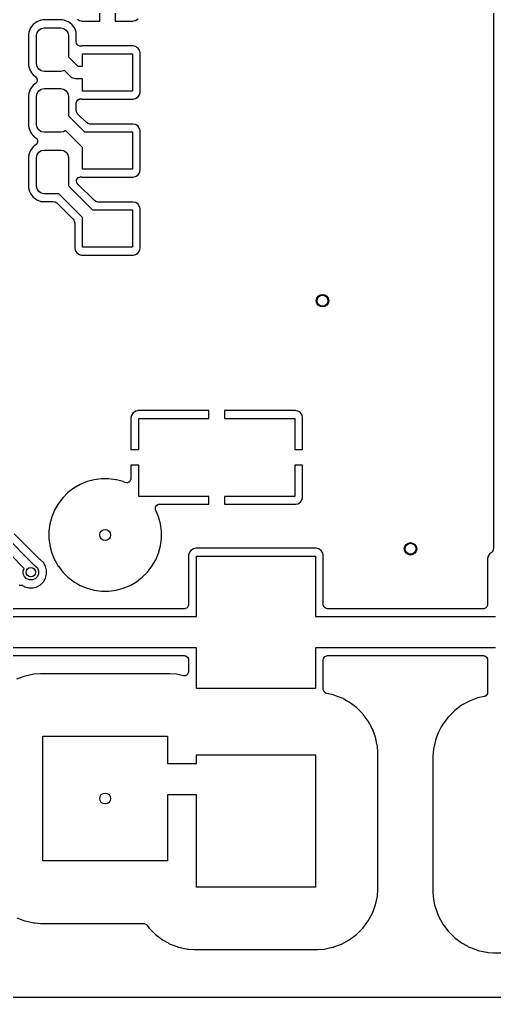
# Model space of a CAD drawing. Header units: inches. Extents: x 0.01 to 5.35, y 0.01 to 3.37.
# Drawn here: x 3.703 to 4.301, y 0.012 to 1.246 of the extents above; entities that cross this region are included whole.
import ezdxf

# ---------------------------------------------------------------- set-up
doc = ezdxf.new("R2010")
doc.units = ezdxf.units.IN
doc.header["$MEASUREMENT"] = 0
doc.layers.add('BLACK', color=250, linetype='CONTINUOUS')

msp = doc.modelspace()

# ---------------------------------------------------------------- linework, layer by layer
at = {"layer": 'BLACK', "linetype": 'CONTINUOUS'}
for p, q in [((4.3, 1.7068), (4.3, 0.5782)), ((3.8036, 1.2437), (3.8036, 1.2536)), ((3.8233, 1.2536), (3.8233, 1.2437)), ((3.8488, 1.2443), (3.852, 1.2465)), ((3.7162, 1.235), (3.7142, 1.2297)), ((3.7196, 1.2395), (3.7162, 1.235)), ((3.7162, 1.235), (3.7162, 1.235)), ((3.7242, 1.2429), (3.7196, 1.2395)), ((3.7196, 1.2395), (3.7196, 1.2395)), ((3.7295, 1.2449), (3.7242, 1.2429)), ((3.7242, 1.2429), (3.7242, 1.2429)), ((3.7242, 1.2429), (3.7242, 1.2429)), ((3.7267, 1.2324), (3.7299, 1.2345)), ((3.7297, 1.2449), (3.7295, 1.2449)), ((3.7317, 1.2451), (3.7297, 1.2449)), ((3.7299, 1.2345), (3.7337, 1.2353)), ((3.7318, 1.2451), (3.7317, 1.2451)), ((3.7317, 1.2451), (3.7317, 1.2451)), ((3.7563, 1.2451), (3.7318, 1.2451)), ((3.7337, 1.2353), (3.7544, 1.2353)), ((3.7544, 1.2353), (3.7581, 1.2345)), ((3.7583, 1.2449), (3.7563, 1.2451)), ((3.7563, 1.2451), (3.7563, 1.2451)), ((3.7563, 1.2451), (3.7563, 1.2451)), ((3.7563, 1.2451), (3.7563, 1.2451)), ((3.7581, 1.2345), (3.7613, 1.2324)), ((3.7586, 1.2449), (3.7583, 1.2449)), ((3.7587, 1.2449), (3.7586, 1.2449)), ((3.7639, 1.2429), (3.7587, 1.2449)), ((3.764, 1.2428), (3.7639, 1.2429)), ((3.7639, 1.2429), (3.7639, 1.2429)), ((3.7641, 1.2428), (3.764, 1.2428)), ((3.7642, 1.2427), (3.7641, 1.2428)), ((3.7641, 1.2428), (3.7641, 1.2428)), ((3.7684, 1.2395), (3.7642, 1.2427)), ((3.7689, 1.2389), (3.7684, 1.2395)), ((3.7718, 1.235), (3.7689, 1.2389)), ((3.7689, 1.2389), (3.7689, 1.2389)), ((3.7729, 1.2321), (3.7718, 1.235)), ((3.7718, 1.235), (3.7718, 1.235)), ((3.7757, 1.2459), (3.7781, 1.2443)), ((3.7781, 1.2443), (3.7781, 1.2443)), ((3.7781, 1.2443), (3.7807, 1.2438)), ((3.7807, 1.2438), (3.7808, 1.2438)), ((3.7808, 1.2438), (3.781, 1.2437)), ((3.781, 1.2437), (3.781, 1.2437)), ((3.781, 1.2437), (3.8036, 1.2437)), ((3.8233, 1.2437), (3.8459, 1.2437)), ((3.8459, 1.2437), (3.846, 1.2438)), ((3.8459, 1.2437), (3.8459, 1.2437)), ((3.846, 1.2438), (3.8488, 1.2443)), ((3.8488, 1.2443), (3.8488, 1.2443)), ((3.7142, 1.2297), (3.714, 1.2273)), ((3.714, 1.2273), (3.714, 1.1881)), ((3.7239, 1.2254), (3.7246, 1.2292)), ((3.7239, 1.19), (3.7239, 1.2254)), ((3.7246, 1.2292), (3.7267, 1.2324)), ((3.7613, 1.2324), (3.7635, 1.2292)), ((3.7635, 1.2292), (3.7642, 1.2254)), ((3.7642, 1.2254), (3.7642, 1.1987)), ((3.7738, 1.2297), (3.7729, 1.2321)), ((3.7739, 1.2291), (3.7738, 1.2297)), ((3.7741, 1.2275), (3.7739, 1.2291)), ((3.7741, 1.2274), (3.7741, 1.2275)), ((3.7741, 1.2273), (3.7741, 1.2274)), ((3.7741, 1.2174), (3.7741, 1.2273)), ((3.7744, 1.2158), (3.7741, 1.2174)), ((3.7745, 1.2154), (3.7744, 1.2158)), ((3.7761, 1.2132), (3.7745, 1.2154)), ((3.7745, 1.2154), (3.7745, 1.2154)), ((3.7787, 1.2122), (3.7761, 1.2132)), ((3.7792, 1.2121), (3.7787, 1.2122)), ((3.7806, 1.2122), (3.7792, 1.2121)), ((3.781, 1.2123), (3.7806, 1.2122)), ((3.8459, 1.2123), (3.781, 1.2123)), ((3.781, 1.2123), (3.781, 1.2123)), ((3.8488, 1.2117), (3.8459, 1.2123)), ((3.8459, 1.2123), (3.8459, 1.2123)), ((3.8459, 1.2123), (3.8459, 1.2123)), ((3.849, 1.2116), (3.8488, 1.2117)), ((3.8488, 1.2117), (3.8488, 1.2117)), ((3.8488, 1.2117), (3.8488, 1.2117)), ((3.8492, 1.2114), (3.849, 1.2116)), ((3.8505, 1.2105), (3.8492, 1.2114)), ((3.852, 1.2095), (3.8505, 1.2105)), ((3.8535, 1.2073), (3.852, 1.2095)), ((3.7642, 1.1987), (3.7762, 1.1867)), ((3.7819, 1.1867), (3.7819, 1.2024)), ((3.7819, 1.2024), (3.8449, 1.2024)), ((3.8449, 1.2024), (3.8449, 1.1552)), ((3.8542, 1.2062), (3.8535, 1.2073)), ((3.8548, 1.2035), (3.8542, 1.2062)), ((3.8542, 1.2062), (3.8542, 1.2062)), ((3.8542, 1.2062), (3.8542, 1.2062)), ((3.8542, 1.2062), (3.8542, 1.2062)), ((3.8548, 1.2034), (3.8548, 1.2035)), ((3.8548, 1.1542), (3.8548, 1.2034)), ((3.8548, 1.2034), (3.8548, 1.2034)), ((3.8548, 1.2034), (3.8548, 1.2034)), ((3.714, 1.1881), (3.714, 1.188)), ((3.714, 1.188), (3.7142, 1.1858)), ((3.7142, 1.1858), (3.7154, 1.1827)), ((3.7246, 1.1862), (3.7239, 1.19)), ((3.7267, 1.183), (3.7246, 1.1862)), ((3.7762, 1.1867), (3.7819, 1.1867)), ((3.7154, 1.1827), (3.7162, 1.1805)), ((3.7162, 1.1805), (3.7162, 1.1805)), ((3.7162, 1.1805), (3.7177, 1.1785)), ((3.7177, 1.1785), (3.7196, 1.1759)), ((3.7196, 1.1759), (3.7196, 1.1759)), ((3.7196, 1.1759), (3.7196, 1.1759)), ((3.7196, 1.1759), (3.7196, 1.1759)), ((3.7196, 1.1759), (3.7226, 1.1737)), ((3.7226, 1.1737), (3.7236, 1.1727)), ((3.7236, 1.1727), (3.724, 1.1722)), ((3.724, 1.1722), (3.7249, 1.1697)), ((3.7299, 1.1809), (3.7267, 1.183)), ((3.7337, 1.1802), (3.7299, 1.1809)), ((3.7544, 1.1802), (3.7337, 1.1802)), ((3.7581, 1.1809), (3.7544, 1.1802)), ((3.7591, 1.1815), (3.7581, 1.1809)), ((3.7674, 1.1732), (3.7591, 1.1815)), ((3.7686, 1.1722), (3.7674, 1.1732)), ((3.7714, 1.1711), (3.7686, 1.1722)), ((3.7196, 1.1627), (3.7162, 1.1582)), ((3.7228, 1.1651), (3.7196, 1.1627)), ((3.7196, 1.1627), (3.7196, 1.1627)), ((3.7242, 1.1667), (3.7228, 1.1651)), ((3.7243, 1.167), (3.7242, 1.1667)), ((3.7249, 1.1697), (3.7243, 1.167)), ((3.773, 1.1709), (3.7714, 1.1711)), ((3.7819, 1.1709), (3.773, 1.1709)), ((3.7819, 1.1552), (3.7819, 1.1709)), ((3.7141, 1.1513), (3.714, 1.1505)), ((3.714, 1.1505), (3.714, 1.1113)), ((3.7142, 1.1529), (3.7141, 1.1513)), ((3.7162, 1.1582), (3.7142, 1.1529)), ((3.7162, 1.1582), (3.7162, 1.1582)), ((3.7239, 1.1487), (3.7246, 1.1524)), ((3.7239, 1.1132), (3.7239, 1.1487)), ((3.7246, 1.1524), (3.7267, 1.1556)), ((3.7267, 1.1556), (3.7299, 1.1578)), ((3.7299, 1.1578), (3.7337, 1.1585)), ((3.7337, 1.1585), (3.7544, 1.1585)), ((3.7544, 1.1585), (3.7581, 1.1578)), ((3.7581, 1.1578), (3.7613, 1.1556)), ((3.7613, 1.1556), (3.7635, 1.1524)), ((3.7635, 1.1524), (3.7642, 1.1487)), ((3.7642, 1.1487), (3.7642, 1.1243)), ((3.8449, 1.1552), (3.7819, 1.1552)), ((3.8488, 1.1459), (3.852, 1.148)), ((3.852, 1.148), (3.8542, 1.1513)), ((3.8542, 1.1513), (3.8548, 1.1542)), ((3.7741, 1.14), (3.7743, 1.1414)), ((3.7741, 1.1308), (3.7741, 1.14)), ((3.7743, 1.1414), (3.7744, 1.1419)), ((3.7744, 1.1419), (3.7759, 1.1442)), ((3.7759, 1.1442), (3.7775, 1.145)), ((3.7775, 1.145), (3.7778, 1.1452)), ((3.7778, 1.1452), (3.778, 1.1452)), ((3.778, 1.1452), (3.7784, 1.1454)), ((3.7784, 1.1454), (3.7788, 1.1454)), ((3.7788, 1.1454), (3.7805, 1.1454)), ((3.7805, 1.1454), (3.781, 1.1453)), ((3.781, 1.1453), (3.781, 1.1453)), ((3.781, 1.1453), (3.781, 1.1453)), ((3.781, 1.1453), (3.8459, 1.1453)), ((3.8459, 1.1453), (3.8461, 1.1453)), ((3.8461, 1.1453), (3.8464, 1.1454)), ((3.8464, 1.1454), (3.8488, 1.1459)), ((3.7642, 1.1243), (3.7845, 1.104)), ((3.7742, 1.1297), (3.7741, 1.1308)), ((3.7745, 1.1291), (3.7742, 1.1297)), ((3.7747, 1.1284), (3.7745, 1.1291)), ((3.7752, 1.1275), (3.7747, 1.1284)), ((3.776, 1.1264), (3.7752, 1.1275)), ((3.7869, 1.1156), (3.776, 1.1264)), ((3.714, 1.1113), (3.714, 1.1113)), ((3.714, 1.1113), (3.714, 1.1112)), ((3.714, 1.1112), (3.7142, 1.109)), ((3.7246, 1.1095), (3.7239, 1.1132)), ((3.7889, 1.1143), (3.7869, 1.1156)), ((3.7899, 1.114), (3.7889, 1.1143)), ((3.7913, 1.1138), (3.7899, 1.114)), ((3.8459, 1.1138), (3.7913, 1.1138)), ((3.8488, 1.1133), (3.8459, 1.1138)), ((3.8459, 1.1138), (3.8459, 1.1138)), ((3.8459, 1.1138), (3.8459, 1.1138)), ((3.8497, 1.1127), (3.8488, 1.1133)), ((3.8488, 1.1133), (3.8488, 1.1133)), ((3.8488, 1.1133), (3.8488, 1.1133)), ((3.8488, 1.1133), (3.8488, 1.1133)), ((3.8488, 1.1133), (3.8488, 1.1133)), ((3.8499, 1.1125), (3.8497, 1.1127)), ((3.852, 1.1111), (3.8499, 1.1125)), ((3.8527, 1.11), (3.852, 1.1111)), ((3.7142, 1.109), (3.7151, 1.1067)), ((3.7151, 1.1067), (3.7162, 1.1037)), ((3.7162, 1.1037), (3.7162, 1.1037)), ((3.7162, 1.1037), (3.7194, 1.0995)), ((3.7194, 1.0995), (3.7194, 1.0994)), ((3.7194, 1.0994), (3.7195, 1.0993)), ((3.7195, 1.0993), (3.7197, 1.0991)), ((3.7197, 1.0991), (3.72, 1.0989)), ((3.72, 1.0989), (3.7204, 1.0985)), ((3.7204, 1.0985), (3.722, 1.0974)), ((3.7267, 1.1063), (3.7246, 1.1095)), ((3.7299, 1.1041), (3.7267, 1.1063)), ((3.7337, 1.1034), (3.7299, 1.1041)), ((3.7544, 1.1034), (3.7337, 1.1034)), ((3.7581, 1.1041), (3.7544, 1.1034)), ((3.7605, 1.1057), (3.7581, 1.1041)), ((3.7819, 1.0843), (3.7605, 1.1057)), ((3.7845, 1.104), (3.8449, 1.104)), ((3.8449, 1.104), (3.8449, 1.0567)), ((3.8539, 1.1082), (3.8527, 1.11)), ((3.8542, 1.1078), (3.8539, 1.1082)), ((3.8539, 1.1082), (3.8539, 1.1082)), ((3.8539, 1.1082), (3.8539, 1.1082)), ((3.8548, 1.105), (3.8542, 1.1078)), ((3.8542, 1.1078), (3.8542, 1.1078)), ((3.8542, 1.1078), (3.8542, 1.1078)), ((3.8542, 1.1078), (3.8542, 1.1078)), ((3.8548, 1.1049), (3.8548, 1.105)), ((3.8548, 1.105), (3.8548, 1.105)), ((3.8548, 1.0558), (3.8548, 1.1049)), ((3.8548, 1.1049), (3.8548, 1.1049)), ((3.7234, 1.088), (3.7196, 1.0852)), ((3.722, 1.0974), (3.7232, 1.0965)), ((3.7232, 1.0965), (3.7242, 1.0955)), ((3.7247, 1.0895), (3.7234, 1.088)), ((3.7242, 1.0955), (3.7245, 1.0951)), ((3.7245, 1.0951), (3.7254, 1.0925)), ((3.7249, 1.0898), (3.7247, 1.0895)), ((3.7254, 1.0925), (3.7249, 1.0898)), ((3.7141, 1.074), (3.714, 1.073)), ((3.7142, 1.0753), (3.7141, 1.0741)), ((3.7141, 1.0741), (3.7141, 1.074)), ((3.7141, 1.074), (3.7141, 1.074)), ((3.7141, 1.074), (3.7141, 1.074)), ((3.7162, 1.0806), (3.7142, 1.0753)), ((3.7196, 1.0852), (3.7162, 1.0806)), ((3.7162, 1.0806), (3.7162, 1.0806)), ((3.7196, 1.0852), (3.7196, 1.0852)), ((3.7239, 1.0711), (3.7246, 1.0749)), ((3.7246, 1.0749), (3.7267, 1.0781)), ((3.7267, 1.0781), (3.7299, 1.0802)), ((3.7299, 1.0802), (3.7337, 1.0809)), ((3.7337, 1.0809), (3.7544, 1.0809)), ((3.7544, 1.0809), (3.7581, 1.0802)), ((3.7581, 1.0802), (3.7613, 1.0781)), ((3.7613, 1.0781), (3.7635, 1.0749)), ((3.7635, 1.0749), (3.7642, 1.0711)), ((3.7819, 1.0567), (3.7819, 1.0843)), ((3.714, 1.073), (3.714, 1.073)), ((3.714, 1.073), (3.714, 1.073)), ((3.714, 1.073), (3.714, 1.073)), ((3.714, 1.073), (3.714, 1.0338)), ((3.7239, 1.0357), (3.7239, 1.0711)), ((3.7642, 1.0711), (3.7642, 1.0358)), ((3.8449, 1.0567), (3.7819, 1.0567)), ((3.8488, 1.0474), (3.852, 1.0496)), ((3.852, 1.0496), (3.8542, 1.0529)), ((3.8542, 1.0529), (3.8548, 1.0558)), ((3.7742, 1.0424), (3.7744, 1.0435)), ((3.7748, 1.0397), (3.7742, 1.0424)), ((3.7744, 1.0435), (3.7759, 1.0458)), ((3.7744, 1.0435), (3.7744, 1.0435)), ((3.7751, 1.0392), (3.7748, 1.0397)), ((3.7752, 1.0391), (3.7751, 1.0392)), ((3.776, 1.038), (3.7752, 1.0391)), ((3.7759, 1.0458), (3.7784, 1.0469)), ((3.7969, 1.0171), (3.776, 1.038)), ((3.7784, 1.0469), (3.7788, 1.047)), ((3.7788, 1.047), (3.7805, 1.047)), ((3.7805, 1.047), (3.781, 1.0469)), ((3.781, 1.0469), (3.8459, 1.0469)), ((3.8459, 1.0469), (3.8461, 1.0469)), ((3.8461, 1.0469), (3.8464, 1.047)), ((3.8464, 1.047), (3.8488, 1.0474)), ((3.714, 1.0338), (3.714, 1.0337)), ((3.714, 1.0337), (3.714, 1.0336)), ((3.714, 1.0336), (3.7142, 1.0314)), ((3.7142, 1.0314), (3.7153, 1.0287)), ((3.7153, 1.0287), (3.7162, 1.0261)), ((3.7162, 1.0261), (3.7162, 1.0261)), ((3.7162, 1.0261), (3.7173, 1.0247)), ((3.7173, 1.0247), (3.7196, 1.0216)), ((3.7246, 1.0319), (3.7239, 1.0357)), ((3.7267, 1.0287), (3.7246, 1.0319)), ((3.7299, 1.0266), (3.7267, 1.0287)), ((3.7337, 1.0258), (3.7299, 1.0266)), ((3.7519, 1.0258), (3.7337, 1.0258)), ((3.7819, 0.9958), (3.7519, 1.0258)), ((3.7642, 1.0358), (3.7945, 1.0056)), ((3.7196, 1.0216), (3.7196, 1.0216)), ((3.7196, 1.0216), (3.7196, 1.0216)), ((3.7196, 1.0216), (3.7242, 1.0182)), ((3.7242, 1.0182), (3.7242, 1.0182)), ((3.7242, 1.0182), (3.7257, 1.0176)), ((3.7257, 1.0176), (3.7295, 1.0162)), ((3.7295, 1.0162), (3.7318, 1.016)), ((3.7318, 1.016), (3.7451, 1.016)), ((3.7451, 1.016), (3.7465, 1.0158)), ((3.7465, 1.0158), (3.7475, 1.0155)), ((3.7475, 1.0155), (3.7496, 1.0142)), ((3.7496, 1.0142), (3.7701, 0.9937)), ((3.7989, 1.0159), (3.7969, 1.0171)), ((3.7999, 1.0156), (3.7989, 1.0159)), ((3.8013, 1.0154), (3.7999, 1.0156)), ((3.8459, 1.0154), (3.8013, 1.0154)), ((3.8488, 1.0148), (3.8459, 1.0154)), ((3.8459, 1.0154), (3.8459, 1.0154)), ((3.8459, 1.0154), (3.8459, 1.0154)), ((3.849, 1.0147), (3.8488, 1.0148)), ((3.8488, 1.0148), (3.8488, 1.0148)), ((3.8488, 1.0148), (3.8488, 1.0148)), ((3.8492, 1.0146), (3.849, 1.0147)), ((3.852, 1.0127), (3.8492, 1.0146)), ((3.8527, 1.0116), (3.852, 1.0127)), ((3.852, 1.0127), (3.852, 1.0127)), ((3.7945, 1.0056), (3.8449, 1.0056)), ((3.8449, 1.0056), (3.8449, 0.9583)), ((3.8539, 1.0098), (3.8527, 1.0116)), ((3.8542, 1.0094), (3.8539, 1.0098)), ((3.8539, 1.0098), (3.8539, 1.0098)), ((3.8539, 1.0098), (3.8539, 1.0098)), ((3.8548, 1.0066), (3.8542, 1.0094)), ((3.8542, 1.0094), (3.8542, 1.0094)), ((3.8542, 1.0094), (3.8542, 1.0094)), ((3.8548, 1.0065), (3.8548, 1.0066)), ((3.8548, 0.9573), (3.8548, 1.0065)), ((3.8548, 1.0065), (3.8548, 1.0065)), ((3.8548, 1.0065), (3.8548, 1.0065)), ((3.7701, 0.9937), (3.771, 0.9926)), ((3.771, 0.9926), (3.7715, 0.9917)), ((3.7715, 0.9917), (3.7721, 0.9893)), ((3.7721, 0.9893), (3.7721, 0.9573)), ((3.7819, 0.9583), (3.7819, 0.9958)), ((3.7721, 0.9573), (3.7721, 0.9573)), ((3.7721, 0.9573), (3.7721, 0.9573)), ((3.7721, 0.9573), (3.7726, 0.9545)), ((3.7726, 0.9545), (3.7726, 0.9545)), ((3.7726, 0.9545), (3.7726, 0.9545)), ((3.7726, 0.9545), (3.7728, 0.9542)), ((3.7728, 0.9542), (3.7729, 0.9541)), ((3.7729, 0.9541), (3.7737, 0.9529)), ((3.7737, 0.9529), (3.7748, 0.9512)), ((3.7748, 0.9512), (3.7781, 0.949)), ((3.8449, 0.9583), (3.7819, 0.9583)), ((3.8488, 0.949), (3.852, 0.9512)), ((3.852, 0.9512), (3.8542, 0.9545)), ((3.8542, 0.9545), (3.8548, 0.9573)), ((3.7781, 0.949), (3.7781, 0.949)), ((3.7781, 0.949), (3.7781, 0.949)), ((3.7781, 0.949), (3.7781, 0.949)), ((3.7781, 0.949), (3.7781, 0.949)), ((3.7781, 0.949), (3.779, 0.9488)), ((3.779, 0.9488), (3.7807, 0.9485)), ((3.7807, 0.9485), (3.7808, 0.9485)), ((3.7808, 0.9485), (3.781, 0.9484)), ((3.781, 0.9484), (3.8459, 0.9484)), ((3.8459, 0.9484), (3.8461, 0.9484)), ((3.8461, 0.9484), (3.8464, 0.9485)), ((3.8464, 0.9485), (3.8488, 0.949)), ((3.8435, 0.7462), (3.843, 0.7436)), ((3.843, 0.7436), (3.843, 0.7433)), ((3.843, 0.7433), (3.843, 0.703)), ((3.8457, 0.7495), (3.8435, 0.7462)), ((3.8435, 0.7462), (3.8435, 0.7462)), ((3.849, 0.7516), (3.8457, 0.7495)), ((3.8514, 0.7521), (3.849, 0.7516)), ((3.849, 0.7516), (3.849, 0.7516)), ((3.8518, 0.7522), (3.8514, 0.7521)), ((3.9414, 0.7522), (3.8518, 0.7522)), ((3.8518, 0.7522), (3.8518, 0.7522)), ((3.8528, 0.703), (3.8528, 0.7424)), ((3.8528, 0.7424), (3.9414, 0.7424)), ((3.9414, 0.7424), (3.9414, 0.7522)), ((4.0506, 0.7522), (3.9611, 0.7522)), ((3.9611, 0.7522), (3.9611, 0.7424)), ((3.9611, 0.7424), (4.0496, 0.7424)), ((4.0496, 0.7424), (4.0496, 0.703)), ((4.0511, 0.7521), (4.0506, 0.7522)), ((4.0506, 0.7522), (4.0506, 0.7522)), ((4.0535, 0.7516), (4.0511, 0.7521)), ((4.0546, 0.7509), (4.0535, 0.7516)), ((4.0535, 0.7516), (4.0535, 0.7516)), ((4.0567, 0.7495), (4.0546, 0.7509)), ((4.0587, 0.7465), (4.0567, 0.7495)), ((4.0589, 0.7462), (4.0587, 0.7465)), ((4.0595, 0.7434), (4.0589, 0.7462)), ((4.0589, 0.7462), (4.0589, 0.7462)), ((4.0595, 0.7433), (4.0595, 0.7434)), ((4.0595, 0.703), (4.0595, 0.7433)), ((3.843, 0.703), (3.8528, 0.703)), ((4.0496, 0.703), (4.0595, 0.703)), ((3.8528, 0.6833), (3.843, 0.6833)), ((3.843, 0.6833), (3.843, 0.6666)), ((3.8528, 0.6439), (3.8528, 0.6833)), ((4.0595, 0.6833), (4.0496, 0.6833)), ((4.0496, 0.6833), (4.0496, 0.6439)), ((4.0595, 0.643), (4.0595, 0.6833)), ((3.843, 0.6666), (3.8428, 0.6652)), ((3.771, 0.6544), (3.7636, 0.6487)), ((3.7791, 0.659), (3.771, 0.6544)), ((3.771, 0.6544), (3.771, 0.6544)), ((3.7876, 0.6626), (3.7791, 0.659)), ((3.7791, 0.659), (3.7791, 0.659)), ((3.7966, 0.665), (3.7876, 0.6626)), ((3.8055, 0.6662), (3.7966, 0.665)), ((3.8056, 0.6662), (3.8055, 0.6662)), ((3.8058, 0.6662), (3.8056, 0.6662)), ((3.8151, 0.6662), (3.8058, 0.6662)), ((3.8058, 0.6662), (3.8058, 0.6662)), ((3.8058, 0.6662), (3.8058, 0.6662)), ((3.8152, 0.6662), (3.8151, 0.6662)), ((3.8151, 0.6662), (3.8151, 0.6662)), ((3.8151, 0.6662), (3.8151, 0.6662)), ((3.824, 0.665), (3.8152, 0.6662)), ((3.8243, 0.665), (3.824, 0.665)), ((3.8246, 0.6649), (3.8243, 0.665)), ((3.8332, 0.6626), (3.8246, 0.6649)), ((3.8333, 0.6626), (3.8332, 0.6626)), ((3.8335, 0.6625), (3.8333, 0.6626)), ((3.8358, 0.6615), (3.8335, 0.6625)), ((3.8384, 0.6612), (3.8358, 0.6615)), ((3.8386, 0.6612), (3.8384, 0.6612)), ((3.8411, 0.6624), (3.8386, 0.6612)), ((3.8386, 0.6612), (3.8386, 0.6612)), ((3.8426, 0.6647), (3.8411, 0.6624)), ((3.8428, 0.6652), (3.8426, 0.6647)), ((3.7571, 0.6422), (3.7514, 0.6348)), ((3.7636, 0.6487), (3.7571, 0.6422)), ((3.7571, 0.6422), (3.7571, 0.6422)), ((3.7571, 0.6422), (3.7571, 0.6422)), ((3.7636, 0.6487), (3.7636, 0.6487)), ((3.7636, 0.6487), (3.7636, 0.6487)), ((3.9414, 0.6439), (3.8528, 0.6439)), ((3.9414, 0.6341), (3.9414, 0.6439)), ((4.0496, 0.6439), (3.9611, 0.6439)), ((3.9611, 0.6439), (3.9611, 0.6341)), ((4.0589, 0.6401), (4.0595, 0.6429)), ((4.0595, 0.6429), (4.0595, 0.643)), ((3.7512, 0.6344), (3.7468, 0.6267)), ((3.7513, 0.6346), (3.7512, 0.6344)), ((3.7514, 0.6348), (3.7513, 0.6346)), ((3.8739, 0.628), (3.874, 0.6307)), ((3.874, 0.6307), (3.8756, 0.633)), ((3.8756, 0.633), (3.8777, 0.634)), ((3.8756, 0.633), (3.8756, 0.633)), ((3.8777, 0.634), (3.8779, 0.634)), ((3.8779, 0.634), (3.8789, 0.6341)), ((3.8789, 0.6341), (3.9414, 0.6341)), ((3.9611, 0.6341), (4.0506, 0.6341)), ((4.0506, 0.6341), (4.0506, 0.6341)), ((4.0506, 0.6341), (4.0507, 0.6341)), ((4.0507, 0.6341), (4.0535, 0.6347)), ((4.0535, 0.6347), (4.0567, 0.6368)), ((4.0535, 0.6347), (4.0535, 0.6347)), ((4.0567, 0.6368), (4.0589, 0.6401)), ((4.0589, 0.6401), (4.0589, 0.6401)), ((3.7432, 0.6181), (3.7408, 0.6092)), ((3.7468, 0.6267), (3.7432, 0.6181)), ((3.7468, 0.6267), (3.7468, 0.6267)), ((3.8741, 0.6272), (3.8739, 0.628)), ((3.8743, 0.6265), (3.8741, 0.6272)), ((3.8751, 0.6246), (3.8743, 0.6265)), ((3.8777, 0.6181), (3.8751, 0.6246)), ((3.8801, 0.6092), (3.8777, 0.6181)), ((3.7408, 0.6092), (3.7396, 0.6)), ((3.8814, 0.6), (3.8801, 0.6092)), ((3.6827, 0.5958), (3.7211, 0.5574)), ((3.7264, 0.566), (3.6958, 0.5966)), ((3.7396, 0.6), (3.7396, 0.6)), ((3.7396, 0.6), (3.7396, 0.5907)), ((3.8814, 0.5907), (3.8814, 0.6)), ((3.7085, 0.5532), (3.6761, 0.5857)), ((3.7396, 0.5907), (3.7396, 0.5907)), ((3.7396, 0.5907), (3.7407, 0.5823)), ((3.7407, 0.5823), (3.7407, 0.5823)), ((3.7407, 0.5823), (3.7408, 0.5815)), ((3.7408, 0.5815), (3.7419, 0.5775)), ((3.8777, 0.5725), (3.8801, 0.5815)), ((3.8801, 0.5815), (3.8814, 0.5907)), ((3.7419, 0.5775), (3.7421, 0.5766)), ((3.7421, 0.5766), (3.7432, 0.5725)), ((3.7432, 0.5725), (3.7432, 0.5725)), ((3.7432, 0.5725), (3.7468, 0.5639)), ((3.8742, 0.5639), (3.8777, 0.5725)), ((3.9163, 0.5726), (3.9157, 0.5697)), ((3.9157, 0.5697), (3.9157, 0.5078)), ((3.9184, 0.5758), (3.9163, 0.5726)), ((3.9163, 0.5726), (3.9163, 0.5726)), ((3.9163, 0.5726), (3.9163, 0.5726)), ((3.9217, 0.578), (3.9184, 0.5758)), ((3.9246, 0.5786), (3.9217, 0.578)), ((3.9217, 0.578), (3.9217, 0.578)), ((3.9217, 0.578), (3.9217, 0.578)), ((4.0765, 0.5786), (3.9246, 0.5786)), ((3.9246, 0.5786), (3.9246, 0.5786)), ((3.9246, 0.5786), (3.9246, 0.5786)), ((3.9255, 0.4924), (3.9255, 0.5687)), ((3.9255, 0.5687), (4.0755, 0.5687)), ((4.0755, 0.5687), (4.0755, 0.4924)), ((4.0794, 0.578), (4.0765, 0.5786)), ((4.0765, 0.5786), (4.0765, 0.5786)), ((4.0765, 0.5786), (4.0765, 0.5786)), ((4.0803, 0.5774), (4.0794, 0.578)), ((4.0794, 0.578), (4.0794, 0.578)), ((4.0794, 0.578), (4.0794, 0.578)), ((4.0794, 0.578), (4.0794, 0.578)), ((4.0794, 0.578), (4.0794, 0.578)), ((4.0827, 0.5758), (4.0803, 0.5774)), ((4.0803, 0.5774), (4.0803, 0.5774)), ((4.084, 0.5737), (4.0827, 0.5758)), ((4.0842, 0.5736), (4.084, 0.5737)), ((4.0848, 0.5726), (4.0842, 0.5736)), ((4.0854, 0.5698), (4.0848, 0.5726)), ((4.0848, 0.5726), (4.0848, 0.5726)), ((4.0848, 0.5726), (4.0848, 0.5726)), ((4.0854, 0.5697), (4.0854, 0.5698)), ((4.0854, 0.5076), (4.0854, 0.5697)), ((4.2933, 0.5686), (4.2927, 0.5657)), ((4.2954, 0.5718), (4.2933, 0.5686)), ((4.2933, 0.5686), (4.2933, 0.5686)), ((4.2933, 0.5686), (4.2933, 0.5686)), ((4.2964, 0.5725), (4.2954, 0.5718)), ((4.2967, 0.5727), (4.2964, 0.5725)), ((4.2964, 0.5725), (4.2964, 0.5725)), ((4.2974, 0.5731), (4.2967, 0.5727)), ((4.2982, 0.5738), (4.2974, 0.5731)), ((4.2984, 0.574), (4.2982, 0.5738)), ((4.2996, 0.576), (4.2984, 0.574)), ((4.2998, 0.5768), (4.2996, 0.576)), ((4.3, 0.5782), (4.2998, 0.5768)), ((3.7211, 0.5574), (3.7215, 0.5568)), ((3.7215, 0.5568), (3.7224, 0.5565)), ((3.7224, 0.5565), (3.7251, 0.5538)), ((3.7267, 0.5657), (3.7264, 0.566)), ((3.7264, 0.566), (3.7264, 0.566)), ((3.7272, 0.5652), (3.7267, 0.5657)), ((3.7277, 0.5649), (3.7272, 0.5652)), ((3.7282, 0.5645), (3.7277, 0.5649)), ((3.7287, 0.5642), (3.7282, 0.5645)), ((3.729, 0.5641), (3.7287, 0.5642)), ((3.7327, 0.5604), (3.729, 0.5641)), ((3.7353, 0.5559), (3.7327, 0.5604)), ((3.7366, 0.5509), (3.7353, 0.5559)), ((3.7468, 0.5639), (3.7468, 0.5639)), ((3.7468, 0.5639), (3.7487, 0.5605)), ((3.7487, 0.5605), (3.7514, 0.5558)), ((3.7514, 0.5558), (3.7514, 0.5558)), ((3.7514, 0.5558), (3.7514, 0.5558)), ((3.7514, 0.5558), (3.7515, 0.5558)), ((3.7515, 0.5558), (3.7571, 0.5485)), ((3.8639, 0.5485), (3.8695, 0.5558)), ((3.8695, 0.5558), (3.8742, 0.5639)), ((4.2927, 0.5657), (4.2927, 0.5078)), ((3.7072, 0.5502), (3.7085, 0.5532)), ((3.7072, 0.5464), (3.7072, 0.5502)), ((3.7087, 0.5428), (3.7072, 0.5464)), ((3.7251, 0.5538), (3.7266, 0.5502)), ((3.7266, 0.5464), (3.7251, 0.5428)), ((3.7266, 0.5502), (3.7266, 0.5464)), ((3.7353, 0.5407), (3.7366, 0.5457)), ((3.7366, 0.5457), (3.7366, 0.5509)), ((3.7571, 0.5485), (3.7571, 0.5485)), ((3.7571, 0.5485), (3.7571, 0.5485)), ((3.7571, 0.5485), (3.7571, 0.5485)), ((3.7571, 0.5485), (3.7636, 0.5419)), ((3.8573, 0.5419), (3.8639, 0.5485)), ((3.7022, 0.5318), (3.7029, 0.5319)), ((3.7029, 0.5319), (3.7055, 0.5319)), ((3.7055, 0.5319), (3.7057, 0.5318)), ((3.7057, 0.5318), (3.7059, 0.5318)), ((3.7059, 0.5318), (3.7069, 0.5313)), ((3.7069, 0.5313), (3.7079, 0.5307)), ((3.7079, 0.5307), (3.7093, 0.5299)), ((3.7114, 0.5401), (3.7087, 0.5428)), ((3.715, 0.5386), (3.7114, 0.5401)), ((3.7188, 0.5386), (3.715, 0.5386)), ((3.7224, 0.5401), (3.7188, 0.5386)), ((3.7251, 0.5428), (3.7224, 0.5401)), ((3.7245, 0.5299), (3.729, 0.5325)), ((3.729, 0.5325), (3.7327, 0.5362)), ((3.7327, 0.5362), (3.7353, 0.5407)), ((3.7636, 0.5419), (3.7636, 0.5419)), ((3.7636, 0.5419), (3.7636, 0.5419)), ((3.7636, 0.5419), (3.7636, 0.5419)), ((3.7636, 0.5419), (3.768, 0.5386)), ((3.768, 0.5386), (3.768, 0.5386)), ((3.768, 0.5386), (3.771, 0.5362)), ((3.771, 0.5362), (3.771, 0.5362)), ((3.771, 0.5362), (3.771, 0.5362)), ((3.771, 0.5362), (3.7756, 0.5336)), ((3.7756, 0.5336), (3.7756, 0.5336)), ((3.7756, 0.5336), (3.7789, 0.5317)), ((3.7789, 0.5317), (3.779, 0.5316)), ((3.779, 0.5316), (3.779, 0.5316)), ((3.779, 0.5316), (3.7791, 0.5316)), ((3.7791, 0.5316), (3.7876, 0.528)), ((3.8333, 0.528), (3.8419, 0.5316)), ((3.8419, 0.5316), (3.8499, 0.5362)), ((3.8499, 0.5362), (3.8573, 0.5419)), ((3.7093, 0.5299), (3.7143, 0.5286)), ((3.7143, 0.5286), (3.7143, 0.5286)), ((3.7143, 0.5286), (3.7195, 0.5286)), ((3.7195, 0.5286), (3.7245, 0.5299)), ((3.7195, 0.5286), (3.7195, 0.5286)), ((3.7876, 0.528), (3.7966, 0.5256)), ((3.7966, 0.5256), (3.8058, 0.5244)), ((3.8058, 0.5244), (3.8058, 0.5244)), ((3.8058, 0.5244), (3.8151, 0.5244)), ((3.8151, 0.5244), (3.8243, 0.5256)), ((3.8151, 0.5244), (3.8151, 0.5244)), ((3.8243, 0.5256), (3.8333, 0.528)), ((3.9155, 0.5064), (3.9153, 0.5058)), ((3.9157, 0.5078), (3.9155, 0.5064)), ((4.0855, 0.5066), (4.0854, 0.5076)), ((4.0856, 0.5063), (4.0855, 0.5066)), ((4.0867, 0.5041), (4.0856, 0.5063)), ((4.2925, 0.5064), (4.2923, 0.5058)), ((4.2927, 0.5078), (4.2925, 0.5064)), ((3.9103, 0.5022), (3.331, 0.5022)), ((3.9113, 0.5023), (3.9103, 0.5022)), ((3.9116, 0.5024), (3.9113, 0.5023)), ((3.9138, 0.5035), (3.9116, 0.5024)), ((3.9153, 0.5058), (3.9138, 0.5035)), ((3.9138, 0.5035), (3.9138, 0.5035)), ((4.089, 0.5026), (4.0867, 0.5041)), ((4.0867, 0.5041), (4.0867, 0.5041)), ((4.0896, 0.5024), (4.089, 0.5026)), ((4.091, 0.5022), (4.0896, 0.5024)), ((4.2873, 0.5022), (4.091, 0.5022)), ((4.2883, 0.5023), (4.2873, 0.5022)), ((4.2886, 0.5024), (4.2883, 0.5023)), ((4.2908, 0.5035), (4.2886, 0.5024)), ((4.2923, 0.5058), (4.2908, 0.5035)), ((4.2908, 0.5035), (4.2908, 0.5035)), ((3.3155, 0.4924), (3.9255, 0.4924)), ((4.0755, 0.4924), (4.3025, 0.4924)), ((3.9255, 0.453), (3.3155, 0.453)), ((3.9255, 0.4018), (3.9255, 0.453)), ((4.3025, 0.453), (4.0755, 0.453)), ((4.0755, 0.453), (4.0755, 0.4018)), ((3.3308, 0.4431), (3.9101, 0.4431)), ((3.9101, 0.4431), (3.9115, 0.4429)), ((3.9115, 0.4429), (3.9121, 0.4428)), ((3.9121, 0.4428), (3.9144, 0.4413)), ((3.9144, 0.4413), (3.9144, 0.4412)), ((3.9144, 0.4412), (3.9155, 0.4391)), ((3.9155, 0.4391), (3.9156, 0.4388)), ((3.9156, 0.4388), (3.9157, 0.4377)), ((3.9157, 0.4377), (3.9157, 0.4232)), ((4.0854, 0.4375), (4.0856, 0.4389)), ((4.0854, 0.4009), (4.0854, 0.4375)), ((4.0856, 0.4389), (4.0858, 0.4395)), ((4.0858, 0.4395), (4.0873, 0.4418)), ((4.0873, 0.4419), (4.0895, 0.443)), ((4.0873, 0.4418), (4.0873, 0.4419)), ((4.0895, 0.443), (4.0898, 0.443)), ((4.0898, 0.443), (4.0908, 0.4431)), ((4.0908, 0.4431), (4.2871, 0.4431)), ((4.2871, 0.4431), (4.2885, 0.4429)), ((4.2885, 0.4429), (4.2891, 0.4428)), ((4.2891, 0.4428), (4.2914, 0.4413)), ((4.2914, 0.4413), (4.2914, 0.4412)), ((4.2914, 0.4412), (4.2925, 0.4391)), ((4.2925, 0.4391), (4.2926, 0.4388)), ((4.2926, 0.4388), (4.2927, 0.4377)), ((4.2927, 0.4377), (4.2927, 0.3973)), ((3.7205, 0.4197), (3.7095, 0.4173)), ((3.7289, 0.4203), (3.7205, 0.4197)), ((3.892, 0.4203), (3.7289, 0.4203)), ((3.7289, 0.4203), (3.7289, 0.4203)), ((3.7289, 0.4203), (3.7289, 0.4203)), ((3.9005, 0.4197), (3.892, 0.4203)), ((3.892, 0.4203), (3.892, 0.4203)), ((3.892, 0.4203), (3.892, 0.4203)), ((3.9092, 0.4178), (3.9005, 0.4197)), ((3.9005, 0.4197), (3.9005, 0.4197)), ((3.9153, 0.4213), (3.9138, 0.419)), ((3.9155, 0.4218), (3.9153, 0.4213)), ((3.9157, 0.4232), (3.9155, 0.4218)), ((3.708, 0.4168), (3.6989, 0.4134)), ((3.7095, 0.4173), (3.708, 0.4168)), ((3.7095, 0.4173), (3.7095, 0.4173)), ((3.7095, 0.4173), (3.7095, 0.4173)), ((3.9109, 0.4178), (3.9092, 0.4178)), ((3.9113, 0.4178), (3.9109, 0.4178)), ((3.9138, 0.419), (3.9113, 0.4178)), ((4.0755, 0.4018), (3.9255, 0.4018)), ((4.0854, 0.4006), (4.0854, 0.4009)), ((4.0854, 0.4004), (4.0854, 0.4006)), ((4.0854, 0.4006), (4.0854, 0.4006)), ((4.086, 0.3983), (4.0854, 0.4004)), ((4.0861, 0.3981), (4.086, 0.3983)), ((4.0881, 0.3962), (4.0861, 0.3981)), ((4.0886, 0.3959), (4.0881, 0.3962)), ((4.0899, 0.3954), (4.0886, 0.3959)), ((4.0978, 0.3937), (4.0899, 0.3954)), ((4.2924, 0.3955), (4.2912, 0.3931)), ((4.2926, 0.3963), (4.2924, 0.3955)), ((4.2927, 0.3973), (4.2926, 0.3963)), ((4.1041, 0.3913), (4.0978, 0.3937)), ((4.0978, 0.3937), (4.0978, 0.3937)), ((4.1106, 0.3889), (4.1041, 0.3913)), ((4.1114, 0.3881), (4.1106, 0.3889)), ((4.1149, 0.3861), (4.1114, 0.3881)), ((4.1182, 0.3844), (4.1149, 0.3861)), ((4.1273, 0.3776), (4.1182, 0.3844)), ((4.1182, 0.3844), (4.1182, 0.3844)), ((4.1182, 0.3844), (4.1182, 0.3844)), ((4.1182, 0.3844), (4.1182, 0.3844)), ((4.2697, 0.3858), (4.2599, 0.3804)), ((4.2803, 0.3897), (4.2697, 0.3858)), ((4.2697, 0.3858), (4.2697, 0.3858)), ((4.2885, 0.3915), (4.2803, 0.3897)), ((4.2892, 0.3917), (4.2885, 0.3915)), ((4.2893, 0.3917), (4.2892, 0.3917)), ((4.291, 0.3929), (4.2893, 0.3917)), ((4.2912, 0.3931), (4.291, 0.3929)), ((4.2912, 0.3931), (4.2912, 0.3931)), ((4.1352, 0.3696), (4.1273, 0.3776)), ((4.1273, 0.3776), (4.1273, 0.3776)), ((4.2508, 0.3736), (4.2429, 0.3656)), ((4.2599, 0.3804), (4.2508, 0.3736)), ((4.2508, 0.3736), (4.2508, 0.3736)), ((4.2599, 0.3804), (4.2599, 0.3804)), ((4.1359, 0.3687), (4.1352, 0.3696)), ((4.1352, 0.3696), (4.1352, 0.3696)), ((4.142, 0.3606), (4.1359, 0.3687)), ((4.1462, 0.3528), (4.142, 0.3606)), ((4.142, 0.3606), (4.142, 0.3606)), ((4.142, 0.3606), (4.142, 0.3606)), ((4.142, 0.3606), (4.142, 0.3606)), ((4.2429, 0.3656), (4.2361, 0.3566)), ((4.2429, 0.3656), (4.2429, 0.3656)), ((4.1473, 0.3508), (4.1462, 0.3528)), ((4.1474, 0.3507), (4.1473, 0.3508)), ((4.1512, 0.3404), (4.1474, 0.3507)), ((4.1474, 0.3507), (4.1474, 0.3507)), ((4.2307, 0.3467), (4.2283, 0.3402)), ((4.2343, 0.3533), (4.2307, 0.3467)), ((4.2307, 0.3467), (4.2307, 0.3467)), ((4.2361, 0.3566), (4.2343, 0.3533)), ((4.2361, 0.3566), (4.2361, 0.3566)), ((4.2361, 0.3566), (4.2361, 0.3566)), ((3.7317, 0.1841), (3.7317, 0.3416)), ((3.7317, 0.3416), (3.8892, 0.3416)), ((3.8892, 0.3416), (3.8892, 0.3069)), ((4.1513, 0.3402), (4.1512, 0.3404)), ((4.1512, 0.3404), (4.1512, 0.3404)), ((4.1513, 0.3401), (4.1513, 0.3402)), ((4.1513, 0.3402), (4.1513, 0.3402)), ((4.1522, 0.3361), (4.1513, 0.3401)), ((4.1532, 0.3314), (4.1522, 0.3361)), ((4.2268, 0.3362), (4.2244, 0.3252)), ((4.2283, 0.3402), (4.2268, 0.3364)), ((4.2268, 0.3364), (4.2268, 0.3362)), ((4.1534, 0.3307), (4.1532, 0.3314)), ((4.1537, 0.3292), (4.1534, 0.3307)), ((4.1543, 0.3207), (4.1537, 0.3292)), ((4.2244, 0.3252), (4.2238, 0.3167)), ((3.9255, 0.3069), (3.9255, 0.3179)), ((3.9255, 0.3179), (4.0755, 0.3179)), ((4.0755, 0.3179), (4.0755, 0.151)), ((4.1543, 0.1482), (4.1543, 0.3207)), ((4.2238, 0.3167), (4.2238, 0.1442)), ((3.8892, 0.3069), (3.9255, 0.3069)), ((3.9255, 0.2676), (3.8892, 0.2676)), ((3.8892, 0.2676), (3.8892, 0.1841)), ((3.9255, 0.151), (3.9255, 0.2676)), ((3.8892, 0.1841), (3.7317, 0.1841)), ((4.0755, 0.151), (3.9255, 0.151)), ((4.1537, 0.1398), (4.1543, 0.1482)), ((4.1513, 0.1288), (4.1537, 0.1398)), ((4.2238, 0.1442), (4.2244, 0.1358)), ((4.2244, 0.1358), (4.2259, 0.1288)), ((4.1474, 0.1182), (4.1513, 0.1288)), ((4.2259, 0.1288), (4.2268, 0.1248)), ((4.2268, 0.1248), (4.2268, 0.1248)), ((4.2268, 0.1248), (4.2268, 0.1248)), ((4.2268, 0.1248), (4.2307, 0.1142)), ((3.6992, 0.1122), (3.709, 0.1085)), ((4.142, 0.1083), (4.1474, 0.1182)), ((4.2307, 0.1142), (4.2307, 0.1142)), ((4.2307, 0.1142), (4.2361, 0.1043)), ((3.709, 0.1085), (3.7092, 0.1084)), ((3.7092, 0.1084), (3.7093, 0.1084)), ((3.7093, 0.1084), (3.7094, 0.1083)), ((3.7094, 0.1083), (3.7095, 0.1083)), ((3.7095, 0.1083), (3.7096, 0.1083)), ((3.7096, 0.1083), (3.7204, 0.106)), ((3.7204, 0.106), (3.7205, 0.1059)), ((3.7205, 0.1059), (3.7206, 0.1059)), ((3.7206, 0.1059), (3.7207, 0.1059)), ((3.7207, 0.1059), (3.7221, 0.1058)), ((3.7221, 0.1058), (3.7289, 0.1053)), ((3.7289, 0.1053), (3.8582, 0.1053)), ((3.8582, 0.1053), (3.8596, 0.1051)), ((3.8596, 0.1051), (3.8604, 0.1049)), ((3.8604, 0.1049), (3.8624, 0.1038)), ((3.8624, 0.1038), (3.8625, 0.1037)), ((3.8625, 0.1037), (3.8631, 0.103)), ((3.8631, 0.103), (3.8659, 0.0993)), ((3.8659, 0.0993), (3.8659, 0.0993)), ((3.8659, 0.0993), (3.8659, 0.0993)), ((3.8659, 0.0993), (3.8738, 0.0913)), ((4.1273, 0.0913), (4.1352, 0.0993)), ((4.1352, 0.0993), (4.142, 0.1083)), ((4.2361, 0.1043), (4.2361, 0.1043)), ((4.2361, 0.1043), (4.2361, 0.1043)), ((4.2361, 0.1043), (4.2429, 0.0953)), ((3.8738, 0.0913), (3.8738, 0.0913)), ((3.8738, 0.0913), (3.8792, 0.0873)), ((3.8792, 0.0873), (3.8829, 0.0846)), ((4.1182, 0.0846), (4.1273, 0.0913)), ((4.2429, 0.0953), (4.2429, 0.0953)), ((4.2429, 0.0953), (4.2508, 0.0873)), ((4.2508, 0.0873), (4.2508, 0.0873)), ((4.2508, 0.0873), (4.2598, 0.0806)), ((3.8829, 0.0846), (3.8829, 0.0846)), ((3.8829, 0.0846), (3.8898, 0.0808)), ((3.8898, 0.0808), (3.891, 0.0796)), ((3.891, 0.0796), (3.8925, 0.0792)), ((3.8925, 0.0792), (3.893, 0.0791)), ((3.893, 0.0791), (3.9031, 0.0753)), ((3.9031, 0.0753), (3.9031, 0.0753)), ((3.9031, 0.0753), (3.9033, 0.0753)), ((3.9033, 0.0753), (3.9033, 0.0752)), ((3.9033, 0.0752), (3.9034, 0.0752)), ((3.9034, 0.0752), (3.9142, 0.0729)), ((4.0868, 0.0728), (4.0934, 0.0743)), ((4.0934, 0.0743), (4.0975, 0.0752)), ((4.0975, 0.0752), (4.0976, 0.0752)), ((4.0976, 0.0752), (4.0977, 0.0752)), ((4.0977, 0.0752), (4.0978, 0.0752)), ((4.0978, 0.0752), (4.0987, 0.0754)), ((4.0987, 0.0754), (4.099, 0.0757)), ((4.099, 0.0757), (4.1083, 0.0792)), ((4.1083, 0.0792), (4.1182, 0.0846)), ((4.2598, 0.0806), (4.2599, 0.0806)), ((4.2599, 0.0806), (4.2599, 0.0806)), ((4.2599, 0.0806), (4.2668, 0.0768)), ((4.2668, 0.0768), (4.268, 0.0756)), ((4.268, 0.0756), (4.2695, 0.0752)), ((4.2695, 0.0752), (4.27, 0.0751)), ((4.27, 0.0751), (4.2801, 0.0713)), ((3.9142, 0.0729), (3.9143, 0.0728)), ((3.9143, 0.0728), (3.9144, 0.0728)), ((3.9144, 0.0728), (3.9145, 0.0728)), ((3.9145, 0.0728), (3.9159, 0.0727)), ((3.9159, 0.0727), (3.9227, 0.0722)), ((3.9227, 0.0722), (4.0784, 0.0722)), ((4.0784, 0.0722), (4.0868, 0.0728)), ((4.2801, 0.0713), (4.2801, 0.0713)), ((4.2801, 0.0713), (4.2803, 0.0713)), ((4.2803, 0.0713), (4.2803, 0.0712)), ((4.2803, 0.0712), (4.2804, 0.0712)), ((4.2804, 0.0712), (4.2912, 0.0689)), ((4.2912, 0.0689), (4.2913, 0.0688)), ((4.2913, 0.0688), (4.2914, 0.0688)), ((4.2914, 0.0688), (4.2915, 0.0688)), ((4.2915, 0.0688), (4.2929, 0.0687)), ((4.2929, 0.0687), (4.2997, 0.0682)), ((4.2997, 0.0682), (4.4554, 0.0682)), ((5.3431, 0.0118), (1.2934, 0.0118))]:
    msp.add_line(p, q, dxfattribs=at)
at = {"layer": 'BLACK'}
for centre, radius in [((4.0845, 0.8909), 0.00787), ((3.8105, 0.5953), 0.00689), ((3.8105, 0.5953), 0.00689), ((4.1955, 0.5779), 0.00787), ((3.7169, 0.5483), 0.00591), ((3.8105, 0.2628), 0.00689)]:
    msp.add_circle(centre, radius, dxfattribs=at)
at = {"layer": 'WHITE'}
for centre, radius in [((4.0845, 0.8909), 0.00689), ((4.1955, 0.5779), 0.00689), ((3.7169, 0.5483), 0.00591), ((3.8105, 0.2628), 0.00689)]:
    msp.add_circle(centre, radius, dxfattribs=at)

doc.saveas('drawing.dxf')
